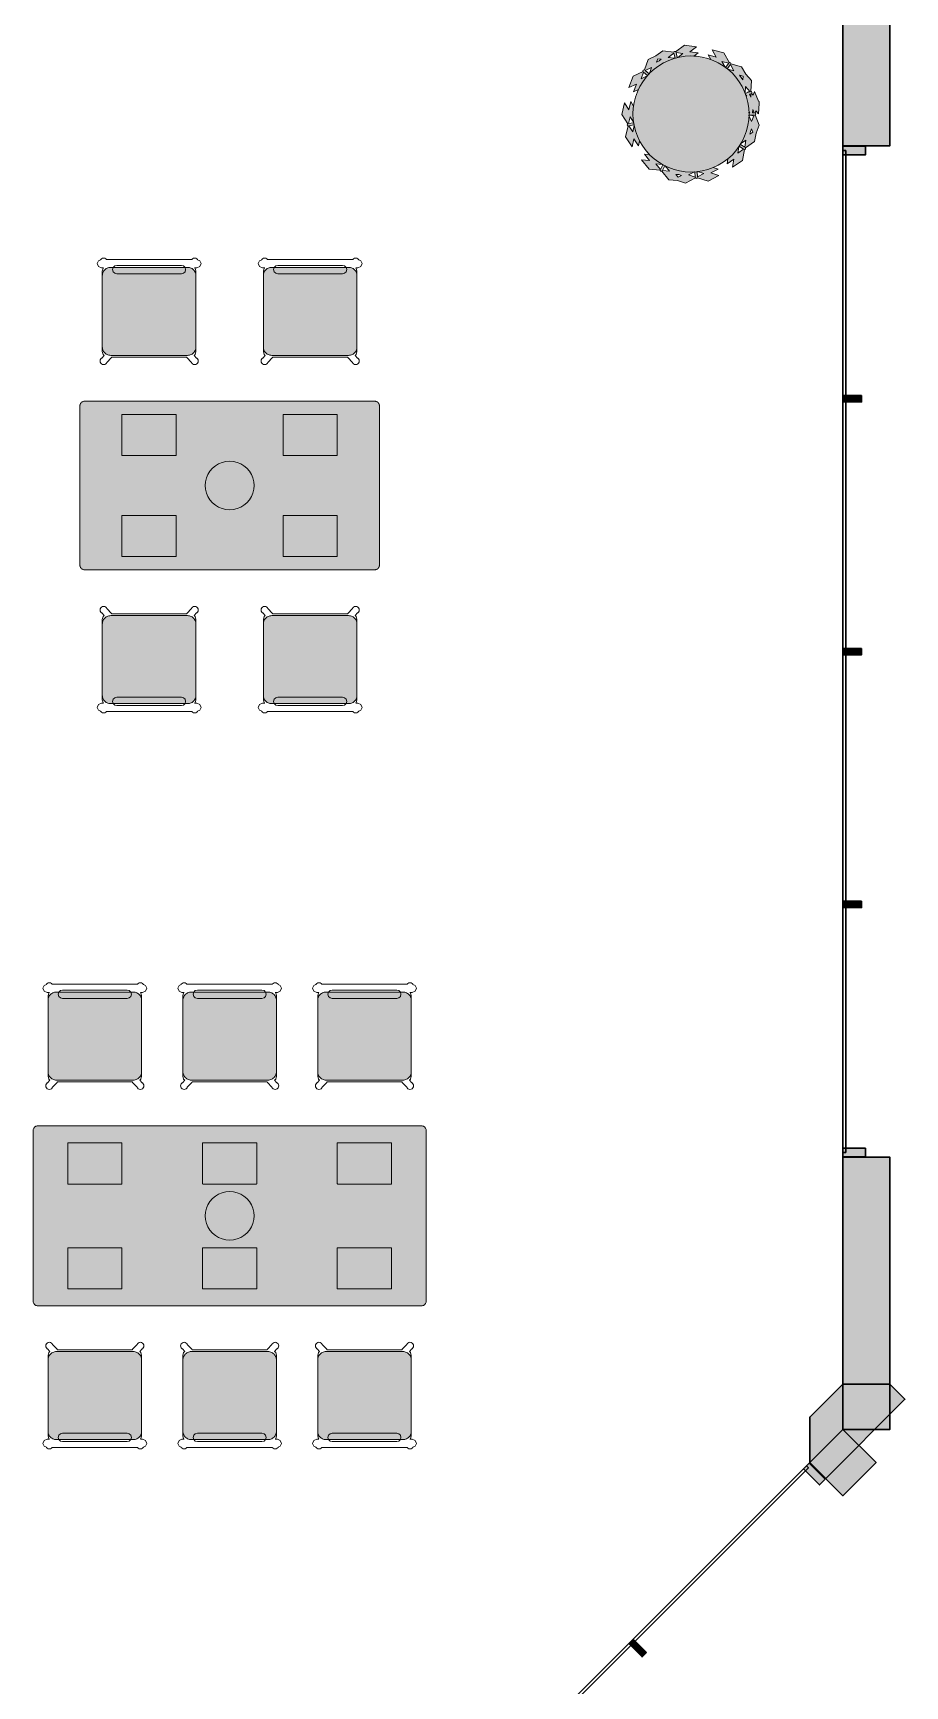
# Model space of a CAD drawing. Extents: x 2172.2 to 2210.6, y 415.3 to 458.1.
# Drawn here: x 2205.99 to 2210.64, y 427.21 to 436.03 of the extents above; entities that cross this region are included whole.
import ezdxf

# ---------------------------------------------------------------- set-up
doc = ezdxf.new("R2010")
doc.units = 0
for name, color, linetype, lineweight in [('AYAA_BR_CHAIRS', 7, 'CONTINUOUS', 18), ('AYAA_BR_COLUMNS', 8, 'CONTINUOUS', 30), ('AYAA_BR_FINE_DETAIL', 8, 'CONTINUOUS', 9), ('AYAA_BR_GLAZING', 4, 'CONTINUOUS', 13), ('AYAA_BR_PLANTS', 94, 'CONTINUOUS', 18), ('AYAA_BR_TABLES', 7, 'CONTINUOUS', 18), ('AYAA_BR_WALLS', 7, 'CONTINUOUS', 30)]:
    doc.layers.add(name, color=color, linetype=linetype, lineweight=lineweight)

# ---------------------------------------------------------------- blocks, each defined once
blk = doc.blocks.new('AYAA_BR_ARCHITECTURE')
at = {"layer": 'AYAA_BR_COLUMNS', "true_color": 0xc2b092}
blk.add_hatch(color=256, dxfattribs=at).paths.add_polyline_path([(20.134644, -5.608855), (20.134645, -5.358905), (20.31142, -5.182129), (20.561419, -5.182129), (20.642735, -5.263444), (20.21596, -5.690218)])
at = {"layer": 'AYAA_BR_WALLS', "true_color": 0xe4e1d8}
for points in [[(20.31142, 2.791096), (20.56142, 2.791096), (20.56142, 1.429485), (20.31142, 1.429485)], [(20.431419, 1.427485), (20.431419, 1.381485), (20.31142, 1.381485), (20.31142, 1.427485)], [(20.411421, 0.096485), (20.411421, 0.062485), (20.31142, 0.062485), (20.31142, 0.096485)], [(20.411421, -1.253515), (20.411421, -1.287515), (20.31142, -1.287515), (20.31142, -1.253515)], [(20.411421, -2.603515), (20.411421, -2.637515), (20.31142, -2.637515), (20.31142, -2.603515)], [(20.431419, -3.922515), (20.431419, -3.968515), (20.31142, -3.968515), (20.31142, -3.922515)], [(20.31142, -5.425056), (20.31142, -3.970515), (20.56142, -3.970515), (20.56142, -5.425056)], [(20.31142, -5.425056), (20.488197, -5.601833), (20.31142, -5.778609), (20.134644, -5.601832)], [(20.218082, -5.688099), (20.185555, -5.720626), (20.100702, -5.635774), (20.13323, -5.603247)], [(19.262781, -6.615117), (19.238739, -6.639158), (19.168028, -6.568448), (19.19207, -6.544406)]]:
    blk.add_hatch(color=256, dxfattribs=at).paths.add_polyline_path(points)
at = {"layer": 'AYAA_BR_COLUMNS', "linetype": 'CONTINUOUS', "lineweight": -2}
blk.add_lwpolyline([(20.134644, -5.608855), (20.134645, -5.358905), (20.31142, -5.182129), (20.561419, -5.182129), (20.642735, -5.263444), (20.21596, -5.690218)], close=True, dxfattribs=at)
at = {"layer": 'AYAA_BR_GLAZING', "linetype": 'CONTINUOUS', "lineweight": -2}
for points in [[(20.32642, -3.945515), (20.31142, -3.945515), (20.31142, 1.404485), (20.32642, 1.404485)], [(16.314201, -9.443487), (16.303595, -9.43288), (20.116966, -5.61951), (20.127573, -5.630117)]]:
    blk.add_lwpolyline(points, close=True, dxfattribs=at)
at = {"layer": 'AYAA_BR_WALLS', "linetype": 'CONTINUOUS', "lineweight": -2}
for points in [[(20.31142, 2.791096), (20.56142, 2.791096), (20.56142, 1.429485), (20.31142, 1.429485)], [(20.431419, 1.427485), (20.431419, 1.381485), (20.31142, 1.381485), (20.31142, 1.427485)], [(20.411421, 0.096485), (20.411421, 0.062485), (20.31142, 0.062485), (20.31142, 0.096485)], [(20.411421, -1.253515), (20.411421, -1.287515), (20.31142, -1.287515), (20.31142, -1.253515)], [(20.411421, -2.603515), (20.411421, -2.637515), (20.31142, -2.637515), (20.31142, -2.603515)], [(20.431419, -3.922515), (20.431419, -3.968515), (20.31142, -3.968515), (20.31142, -3.922515)], [(20.31142, -5.425056), (20.31142, -3.970515), (20.56142, -3.970515), (20.56142, -5.425056)], [(20.31142, -5.425056), (20.488197, -5.601833), (20.31142, -5.778609), (20.134644, -5.601832)], [(20.218082, -5.688099), (20.185555, -5.720626), (20.100702, -5.635774), (20.13323, -5.603247)], [(19.262781, -6.615117), (19.238739, -6.639158), (19.168028, -6.568448), (19.19207, -6.544406)]]:
    blk.add_lwpolyline(points, close=True, dxfattribs=at)
blk = doc.blocks.new('AYAA_BR_TABLE_SIX')
at = {"true_color": 0xefe8d6}
blk.add_hatch(color=256, dxfattribs=at).paths.add_polyline_path([(-1.049148, -0.46147), (-1.049786, -0.458263), (-1.05, -0.455), (-1.05, 0.455), (-1.049786, 0.458263), (-1.049148, 0.46147), (-1.048097, 0.464567), (-1.046651, 0.4675), (-1.044834, 0.470219), (-1.042678, 0.472678), (-1.040219, 0.474834), (-1.0375, 0.476651), (-1.034567, 0.478097), (-1.03147, 0.479148), (-1.028263, 0.479786), (-1.025, 0.48), (1.025, 0.48), (1.028263, 0.479786), (1.03147, 0.479148), (1.034567, 0.478097), (1.0375, 0.476651), (1.040219, 0.474834), (1.042678, 0.472678), (1.044834, 0.470219), (1.046651, 0.4675), (1.048097, 0.464567), (1.049148, 0.46147), (1.049786, 0.458263), (1.05, 0.455), (1.05, -0.455), (1.049786, -0.458263), (1.049148, -0.46147), (1.048097, -0.464567), (1.046651, -0.4675), (1.044834, -0.470219), (1.042678, -0.472678), (1.040219, -0.474834), (1.0375, -0.476651), (1.034567, -0.478097), (1.03147, -0.479148), (1.028263, -0.479786), (1.025, -0.48), (-1.025, -0.48), (-1.028263, -0.479786), (-1.03147, -0.479148), (-1.034567, -0.478097), (-1.0375, -0.476651), (-1.040219, -0.474834), (-1.042678, -0.472678), (-1.044834, -0.470219), (-1.046651, -0.4675), (-1.048097, -0.464567)])
at = {"color": 0, "linetype": 'CONTINUOUS', "lineweight": -2}
blk.add_lwpolyline([(-1.05, -0.455), (-1.05, 0.455), (-1.049786, 0.458263), (-1.049148, 0.46147), (-1.048097, 0.464567), (-1.046651, 0.4675), (-1.044834, 0.470219), (-1.042678, 0.472678), (-1.040219, 0.474834), (-1.0375, 0.476651), (-1.034567, 0.478097), (-1.03147, 0.479148), (-1.028263, 0.479786), (-1.025, 0.48), (1.025, 0.48), (1.028263, 0.479786), (1.03147, 0.479148), (1.034567, 0.478097), (1.0375, 0.476651), (1.040219, 0.474834), (1.042678, 0.472678), (1.044834, 0.470219), (1.046651, 0.4675), (1.048097, 0.464567), (1.049148, 0.46147), (1.049786, 0.458263), (1.05, 0.455), (1.05, -0.455), (1.049786, -0.458263), (1.049148, -0.46147), (1.048097, -0.464567), (1.046651, -0.4675), (1.044834, -0.470219), (1.042678, -0.472678), (1.040219, -0.474834), (1.0375, -0.476651), (1.034567, -0.478097), (1.03147, -0.479148), (1.028263, -0.479786), (1.025, -0.48), (-1.025, -0.48), (-1.028263, -0.479786), (-1.03147, -0.479148), (-1.034567, -0.478097), (-1.0375, -0.476651), (-1.040219, -0.474834), (-1.042678, -0.472678), (-1.044834, -0.470219), (-1.046651, -0.4675), (-1.048097, -0.464567), (-1.049148, -0.46147), (-1.049786, -0.458263)], close=True, dxfattribs=at)
at = {"layer": 'AYAA_BR_FINE_DETAIL', "linetype": 'CONTINUOUS', "lineweight": -2}
for points in [[(-0.865, 0.388), (-0.864733, 0.388999), (-0.863999, 0.389733), (-0.863, 0.39), (-0.577, 0.39), (-0.576001, 0.389733), (-0.575267, 0.388999), (-0.575, 0.388), (-0.575, 0.172), (-0.575267, 0.171001), (-0.576001, 0.170267), (-0.577, 0.17), (-0.863, 0.17), (-0.863999, 0.170267), (-0.864733, 0.171001), (-0.865, 0.172)], [(0.143999, 0.389733), (0.144733, 0.388999), (0.145, 0.388), (0.145, 0.172), (0.144733, 0.171001), (0.143999, 0.170267), (0.143, 0.17), (-0.143, 0.17), (-0.143999, 0.170267), (-0.144733, 0.171001), (-0.145, 0.172), (-0.145, 0.388), (-0.144733, 0.388999), (-0.143999, 0.389733), (-0.143, 0.39), (0.143, 0.39)], [(0.577, 0.39), (0.863, 0.39), (0.863999, 0.389733), (0.864733, 0.388999), (0.865, 0.388), (0.865, 0.172), (0.864733, 0.171001), (0.863999, 0.170267), (0.863, 0.17), (0.577, 0.17), (0.576001, 0.170267), (0.575267, 0.171001), (0.575, 0.172), (0.575, 0.388), (0.575267, 0.388999), (0.576001, 0.389733)], [(-0.123637, 0.040172), (-0.115831, 0.059019), (-0.105172, 0.076412), (-0.091924, 0.091924), (-0.076412, 0.105172), (-0.059019, 0.115831), (-0.040172, 0.123637), (-0.020336, 0.128399), (0, 0.13), (0.020336, 0.128399), (0.040172, 0.123637), (0.059019, 0.115831), (0.076412, 0.105172), (0.091924, 0.091924), (0.105172, 0.076412), (0.115831, 0.059019), (0.123637, 0.040172), (0.128399, 0.020336), (0.13, 0), (0.128399, -0.020336), (0.123637, -0.040172), (0.115831, -0.059019), (0.105172, -0.076412), (0.091924, -0.091924), (0.076412, -0.105172), (0.059019, -0.115831), (0.040172, -0.123637), (0.020336, -0.128399), (0, -0.13), (-0.020336, -0.128399), (-0.040172, -0.123637), (-0.059019, -0.115831), (-0.076412, -0.105172), (-0.091924, -0.091924), (-0.105172, -0.076412), (-0.115831, -0.059019), (-0.123637, -0.040172), (-0.128399, -0.020336), (-0.13, 0), (-0.128399, 0.020336)], [(-0.576001, -0.170267), (-0.575267, -0.171001), (-0.575, -0.172), (-0.575, -0.388), (-0.575267, -0.388999), (-0.576001, -0.389733), (-0.577, -0.39), (-0.863, -0.39), (-0.863999, -0.389733), (-0.864733, -0.388999), (-0.865, -0.388), (-0.865, -0.172), (-0.864733, -0.171001), (-0.863999, -0.170267), (-0.863, -0.17), (-0.577, -0.17)], [(-0.143, -0.17), (0.143, -0.17), (0.143999, -0.170267), (0.144733, -0.171001), (0.145, -0.172), (0.145, -0.388), (0.144733, -0.388999), (0.143999, -0.389733), (0.143, -0.39), (-0.143, -0.39), (-0.143999, -0.389733), (-0.144733, -0.388999), (-0.145, -0.388), (-0.145, -0.172), (-0.144733, -0.171001), (-0.143999, -0.170267)], [(0.576001, -0.170267), (0.577, -0.17), (0.863, -0.17), (0.863999, -0.170267), (0.864733, -0.171001), (0.865, -0.172), (0.865, -0.388), (0.864733, -0.388999), (0.863999, -0.389733), (0.863, -0.39), (0.577, -0.39), (0.576001, -0.389733), (0.575267, -0.388999), (0.575, -0.388), (0.575, -0.172), (0.575267, -0.171001)]]:
    blk.add_lwpolyline(points, close=True, dxfattribs=at)
blk = doc.blocks.new('AYAA_BR_CHAIR_OLIVE')
at = {"true_color": 0xd7dec3}
blk.add_hatch(color=256, dxfattribs=at).paths.add_polyline_path([(-0.247475, -0.204863), (-0.248872, -0.200013), (-0.249717, -0.195038), (-0.25, -0.19), (-0.25, 0.19), (-0.249717, 0.195038), (-0.248872, 0.200013), (-0.247475, 0.204863), (-0.245544, 0.209525), (-0.243103, 0.213941), (-0.240182, 0.218057), (-0.23682, 0.22182), (-0.233057, 0.225182), (-0.228941, 0.228103), (-0.224525, 0.230544), (-0.219863, 0.232475), (-0.215013, 0.233872), (-0.210038, 0.234717), (-0.205, 0.235), (0.205, 0.235), (0.210038, 0.234717), (0.215013, 0.233872), (0.219863, 0.232475), (0.224525, 0.230544), (0.228941, 0.228103), (0.233057, 0.225182), (0.23682, 0.22182), (0.240182, 0.218057), (0.243103, 0.213941), (0.245544, 0.209525), (0.247475, 0.204863), (0.248872, 0.200013), (0.249717, 0.195038), (0.25, 0.19), (0.25, -0.19), (0.249717, -0.195038), (0.248872, -0.200013), (0.247475, -0.204863), (0.245544, -0.209525), (0.243103, -0.213941), (0.240182, -0.218057), (0.23682, -0.22182), (0.233057, -0.225182), (0.228941, -0.228103), (0.224525, -0.230544), (0.219863, -0.232475), (0.215013, -0.233872), (0.210038, -0.234717), (0.205, -0.235), (-0.205, -0.235), (-0.210038, -0.234717), (-0.215013, -0.233872), (-0.219863, -0.232475), (-0.224525, -0.230544), (-0.228941, -0.228103), (-0.233057, -0.225182), (-0.23682, -0.22182), (-0.240182, -0.218057), (-0.243103, -0.213941), (-0.245544, -0.209525)])
at = {"color": 0, "linetype": 'CONTINUOUS', "lineweight": -2}
for points in [[(-0.255, -0.233), (-0.242972, -0.233), (-0.245992, -0.22998), (-0.25, -0.215), (-0.25, 0.215), (-0.245992, 0.22998), (-0.240149, 0.235823), (-0.252556, 0.249383), (-0.254118, 0.250179), (-0.258321, 0.254382), (-0.26102, 0.259679), (-0.26195, 0.26555), (-0.26102, 0.271421), (-0.258321, 0.276718), (-0.254118, 0.280921), (-0.248821, 0.28362), (-0.24295, 0.28455), (-0.237079, 0.28362), (-0.231782, 0.280921), (-0.227579, 0.276718), (-0.22608, 0.273776), (-0.20172, 0.24715), (-0.200943, 0.245), (0.200943, 0.245), (0.20172, 0.24715), (0.22608, 0.273776), (0.227579, 0.276718), (0.231782, 0.280921), (0.237079, 0.28362), (0.24295, 0.28455), (0.248821, 0.28362), (0.254118, 0.280921), (0.258321, 0.276718), (0.26102, 0.271421), (0.26195, 0.26555), (0.26102, 0.259679), (0.258321, 0.254382), (0.254118, 0.250179), (0.252556, 0.249383), (0.240149, 0.235823), (0.245992, 0.22998), (0.25, 0.215), (0.25, -0.215), (0.245992, -0.22998), (0.242972, -0.233), (0.255, -0.233), (0.270556, -0.239444), (0.277, -0.255), (0.270556, -0.270556), (0.259027, -0.275332), (0.258321, -0.276718), (0.254118, -0.280921), (0.248821, -0.28362), (0.24295, -0.28455), (0.237079, -0.28362), (0.231782, -0.280921), (0.227861, -0.277), (-0.227861, -0.277), (-0.231782, -0.280921), (-0.237079, -0.28362), (-0.24295, -0.28455), (-0.248821, -0.28362), (-0.254118, -0.280921), (-0.258321, -0.276718), (-0.259027, -0.275332), (-0.270556, -0.270556), (-0.277, -0.255), (-0.270556, -0.239444)], [(-0.247475, -0.204863), (-0.248872, -0.200013), (-0.249717, -0.195038), (-0.25, -0.19), (-0.25, 0.19), (-0.249717, 0.195038), (-0.248872, 0.200013), (-0.247475, 0.204863), (-0.245544, 0.209525), (-0.243103, 0.213941), (-0.240182, 0.218057), (-0.23682, 0.22182), (-0.233057, 0.225182), (-0.228941, 0.228103), (-0.224525, 0.230544), (-0.219863, 0.232475), (-0.215013, 0.233872), (-0.210038, 0.234717), (-0.205, 0.235), (0.205, 0.235), (0.210038, 0.234717), (0.215013, 0.233872), (0.219863, 0.232475), (0.224525, 0.230544), (0.228941, 0.228103), (0.233057, 0.225182), (0.23682, 0.22182), (0.240182, 0.218057), (0.243103, 0.213941), (0.245544, 0.209525), (0.247475, 0.204863), (0.248872, 0.200013), (0.249717, 0.195038), (0.25, 0.19), (0.25, -0.19), (0.249717, -0.195038), (0.248872, -0.200013), (0.247475, -0.204863), (0.245544, -0.209525), (0.243103, -0.213941), (0.240182, -0.218057), (0.23682, -0.22182), (0.233057, -0.225182), (0.228941, -0.228103), (0.224525, -0.230544), (0.219863, -0.232475), (0.215013, -0.233872), (0.210038, -0.234717), (0.205, -0.235), (-0.205, -0.235), (-0.210038, -0.234717), (-0.215013, -0.233872), (-0.219863, -0.232475), (-0.224525, -0.230544), (-0.228941, -0.228103), (-0.233057, -0.225182), (-0.23682, -0.22182), (-0.240182, -0.218057), (-0.243103, -0.213941), (-0.245544, -0.209525)], [(-0.183735, -0.203506), (-0.1725, -0.2005), (0.1725, -0.2005), (0.183735, -0.203506), (0.191994, -0.211765), (0.195, -0.223), (0.191994, -0.234235), (0.183735, -0.242494), (0.1725, -0.2455), (-0.1725, -0.2455), (-0.183735, -0.242494), (-0.191994, -0.234235), (-0.195, -0.223), (-0.191994, -0.211765)]]:
    blk.add_lwpolyline(points, close=True, dxfattribs=at)
blk = doc.blocks.new('AYAA_BR_TABLE_FOUR_RECT')
at = {"true_color": 0xefe8d6}
blk.add_hatch(color=256, dxfattribs=at).paths.add_polyline_path([(-0.794834, -0.440219), (-0.796651, -0.4375), (-0.798097, -0.434567), (-0.799148, -0.43147), (-0.799786, -0.428263), (-0.8, -0.425), (-0.8, 0.425), (-0.799786, 0.428263), (-0.799148, 0.43147), (-0.798097, 0.434567), (-0.796651, 0.4375), (-0.794834, 0.440219), (-0.792678, 0.442678), (-0.790219, 0.444834), (-0.7875, 0.446651), (-0.784567, 0.448097), (-0.78147, 0.449148), (-0.778263, 0.449786), (-0.775, 0.45), (0.775, 0.45), (0.778263, 0.449786), (0.78147, 0.449148), (0.784567, 0.448097), (0.7875, 0.446651), (0.790219, 0.444834), (0.792678, 0.442678), (0.794834, 0.440219), (0.796651, 0.4375), (0.798097, 0.434567), (0.799148, 0.43147), (0.799786, 0.428263), (0.8, 0.425), (0.8, -0.425), (0.799786, -0.428263), (0.799148, -0.43147), (0.798097, -0.434567), (0.796651, -0.4375), (0.794834, -0.440219), (0.792678, -0.442678), (0.790219, -0.444834), (0.7875, -0.446651), (0.784567, -0.448097), (0.78147, -0.449148), (0.778263, -0.449786), (0.775, -0.45), (-0.775, -0.45), (-0.778263, -0.449786), (-0.78147, -0.449148), (-0.784567, -0.448097), (-0.7875, -0.446651), (-0.790219, -0.444834), (-0.792678, -0.442678)])
at = {"color": 0, "linetype": 'CONTINUOUS', "lineweight": -2}
blk.add_lwpolyline([(-0.8, -0.425), (-0.8, 0.425), (-0.799786, 0.428263), (-0.799148, 0.43147), (-0.798097, 0.434567), (-0.796651, 0.4375), (-0.794834, 0.440219), (-0.792678, 0.442678), (-0.790219, 0.444834), (-0.7875, 0.446651), (-0.784567, 0.448097), (-0.78147, 0.449148), (-0.778263, 0.449786), (-0.775, 0.45), (0.775, 0.45), (0.778263, 0.449786), (0.78147, 0.449148), (0.784567, 0.448097), (0.7875, 0.446651), (0.790219, 0.444834), (0.792678, 0.442678), (0.794834, 0.440219), (0.796651, 0.4375), (0.798097, 0.434567), (0.799148, 0.43147), (0.799786, 0.428263), (0.8, 0.425), (0.8, -0.425), (0.799786, -0.428263), (0.799148, -0.43147), (0.798097, -0.434567), (0.796651, -0.4375), (0.794834, -0.440219), (0.792678, -0.442678), (0.790219, -0.444834), (0.7875, -0.446651), (0.784567, -0.448097), (0.78147, -0.449148), (0.778263, -0.449786), (0.775, -0.45), (-0.775, -0.45), (-0.778263, -0.449786), (-0.78147, -0.449148), (-0.784567, -0.448097), (-0.7875, -0.446651), (-0.790219, -0.444834), (-0.792678, -0.442678), (-0.794834, -0.440219), (-0.796651, -0.4375), (-0.798097, -0.434567), (-0.799148, -0.43147), (-0.799786, -0.428263)], close=True, dxfattribs=at)
at = {"layer": 'AYAA_BR_FINE_DETAIL', "linetype": 'CONTINUOUS', "lineweight": -2}
for points in [[(-0.575, 0.378), (-0.574733, 0.378999), (-0.573999, 0.379733), (-0.573, 0.38), (-0.287, 0.38), (-0.286001, 0.379733), (-0.285267, 0.378999), (-0.285, 0.378), (-0.285, 0.162), (-0.285267, 0.161001), (-0.286001, 0.160267), (-0.287, 0.16), (-0.573, 0.16), (-0.573999, 0.160267), (-0.574733, 0.161001), (-0.575, 0.162)], [(0.285267, 0.378999), (0.286001, 0.379733), (0.287, 0.38), (0.573, 0.38), (0.573999, 0.379733), (0.574733, 0.378999), (0.575, 0.378), (0.575, 0.162), (0.574733, 0.161001), (0.573999, 0.160267), (0.573, 0.16), (0.287, 0.16), (0.286001, 0.160267), (0.285267, 0.161001), (0.285, 0.162), (0.285, 0.378)], [(-0.123637, 0.040172), (-0.115831, 0.059019), (-0.105172, 0.076412), (-0.091924, 0.091924), (-0.076412, 0.105172), (-0.059019, 0.115831), (-0.040172, 0.123637), (-0.020336, 0.128399), (0, 0.13), (0.020336, 0.128399), (0.040172, 0.123637), (0.059019, 0.115831), (0.076412, 0.105172), (0.091924, 0.091924), (0.105172, 0.076412), (0.115831, 0.059019), (0.123637, 0.040172), (0.128399, 0.020336), (0.13, 0), (0.128399, -0.020336), (0.123637, -0.040172), (0.115831, -0.059019), (0.105172, -0.076412), (0.091924, -0.091924), (0.076412, -0.105172), (0.059019, -0.115831), (0.040172, -0.123637), (0.020336, -0.128399), (0, -0.13), (-0.020336, -0.128399), (-0.040172, -0.123637), (-0.059019, -0.115831), (-0.076412, -0.105172), (-0.091924, -0.091924), (-0.105172, -0.076412), (-0.115831, -0.059019), (-0.123637, -0.040172), (-0.128399, -0.020336), (-0.13, 0), (-0.128399, 0.020336)], [(-0.573, -0.16), (-0.287, -0.16), (-0.286001, -0.160267), (-0.285267, -0.161001), (-0.285, -0.162), (-0.285, -0.378), (-0.285267, -0.378999), (-0.286001, -0.379733), (-0.287, -0.38), (-0.573, -0.38), (-0.573999, -0.379733), (-0.574733, -0.378999), (-0.575, -0.378), (-0.575, -0.162), (-0.574733, -0.161001), (-0.573999, -0.160267)], [(0.287, -0.16), (0.573, -0.16), (0.573999, -0.160267), (0.574733, -0.161001), (0.575, -0.162), (0.575, -0.378), (0.574733, -0.378999), (0.573999, -0.379733), (0.573, -0.38), (0.287, -0.38), (0.286001, -0.379733), (0.285267, -0.378999), (0.285, -0.378), (0.285, -0.162), (0.285267, -0.161001), (0.286001, -0.160267)]]:
    blk.add_lwpolyline(points, close=True, dxfattribs=at)
blk = doc.blocks.new('AYAA_BR_PLANTER')
at = {"true_color": 0xccdab5}
h = blk.add_hatch(color=256, dxfattribs=at)
h.paths.add_polyline_path([(-0.314582, -0.176177), (-0.34944, -0.121314), (-0.336246, -0.063287), (-0.338237, -0.062792), (-0.340588, -0.058893), (-0.339683, -0.054431), (-0.337973, -0.053296), (-0.369886, -0.003068), (-0.355475, 0.060314), (-0.331772, 0.023007), (-0.321972, 0.066107), (-0.30676, 0.042164), (-0.304043, 0.060478), (-0.296652, 0.089988), (-0.286403, 0.118632), (-0.280823, 0.13043), (-0.30658, 0.118511), (-0.291515, 0.160064), (-0.331628, 0.141502), (-0.309474, 0.20261), (-0.255468, 0.227602), (-0.256292, 0.22948), (-0.254641, 0.233723), (-0.250554, 0.235732), (-0.248612, 0.235071), (-0.22833, 0.291016), (-0.18698, 0.310151), (-0.150749, 0.337787), (-0.091788, 0.329601), (-0.091462, 0.331547), (-0.087769, 0.334189), (-0.083255, 0.333702), (-0.082014, 0.332167), (-0.034685, 0.368269), (0.029698, 0.35933), (-0.005446, 0.332524), (0.038334, 0.326445), (0.015759, 0.309226), (0.030385, 0.308507), (0.060478, 0.304043), (0.089988, 0.296652), (0.105943, 0.290943), (0.091863, 0.31559), (0.134551, 0.304134), (0.112627, 0.342513), (0.175406, 0.325665), (0.204933, 0.273978), (0.206673, 0.274908), (0.21102, 0.273598), (0.213392, 0.269726), (0.212934, 0.267806), (0.270427, 0.252378), (0.293029, 0.212813), (0.32366, 0.17908), (0.320546, 0.119665), (0.322646, 0.119524), (0.325649, 0.11609), (0.325495, 0.111531), (0.323958, 0.110094), (0.332125, 0.1011), (0.34, 0.12), (0.361231, 0.069046), (0.363954, 0.066047), (0.363789, 0.062905), (0.365, 0.06), (0.363441, 0.056259), (0.360553, 0.001136), (0.346789, 0.016294), (0.342105, 0.005053), (0.343905, 0.004243), (0.345522, 0), (0.343905, -0.004243), (0.342105, -0.005053), (0.365, -0.06), (0.347475, -0.102059), (0.339471, -0.146917), (0.290523, -0.180738), (0.291693, -0.182487), (0.290809, -0.186962), (0.287104, -0.189624), (0.285028, -0.189285), (0.274576, -0.247856), (0.2211, -0.284806), (0.228864, -0.241294), (0.192501, -0.26642), (0.1974, -0.238964), (0.196662, -0.239633), (0.172227, -0.257756), (0.146133, -0.273396), (0.119186, -0.286141), (0.145726, -0.294619), (0.106529, -0.315045), (0.148633, -0.328494), (0.09099, -0.358533), (0.034315, -0.34043), (0.033645, -0.342424), (0.029562, -0.344457), (0.025191, -0.34315), (0.024191, -0.341299), (-0.02857, -0.368794), (-0.071975, -0.354929), (-0.117352, -0.35079), (-0.155242, -0.304904), (-0.15685, -0.306178), (-0.161374, -0.305659), (-0.164354, -0.302216), (-0.164209, -0.30017), (-0.223471, -0.294764), (-0.264858, -0.244643), (-0.220841, -0.248658), (-0.248984, -0.214576), (-0.22109, -0.217121), (-0.239633, -0.196662), (-0.257756, -0.172227), (-0.273396, -0.146133), (-0.274861, -0.143036), (-0.281079, -0.170384), (-0.304783, -0.133077)])
h.paths.add_polyline_path([(0.32938, 0.006), (0.3375, 0.006), (0.330287, 0.023311)], flags=0)
h.paths.add_polyline_path([(0.32464, -0.006), (0.309705, -0.006), (0.309578, -0.008587), (0.323, -0.0408), (0.3375, -0.006), (0.328751, -0.006), (0.328527, -0.010281)], flags=0)
h.paths.add_polyline_path([(0.33044, -0.097057), (0.323, -0.0792), (0.317182, -0.093164), (0.314525, -0.108055)], flags=0)
h.paths.add_polyline_path([(0.319918, 0.107677), (0.31227, 0.104951), (0.318937, 0.088952)], flags=0)
h.paths.add_polyline_path([(0.307649, 0.116043), (0.315889, 0.11898), (0.290546, 0.146891), (0.288725, 0.112142), (0.289628, 0.109619), (0.303776, 0.114662), (0.306, 0.12)], flags=0)
h.paths.add_polyline_path([(0.309578, 0.008587), (0.309705, 0.006), (0.313744, 0.006), (0.310149, 0.009959)], flags=0)
h.paths.add_polyline_path([(0.295485, 0.094765), (0.297542, 0.099701), (0.293671, 0.098321), (0.29459, 0.095751)], flags=0)
h.paths.add_polyline_path([(0.264914, -0.160285), (0.263661, -0.162376), (0.287137, -0.177468), (0.293759, -0.140353)], flags=0)
h.paths.add_polyline_path([(0.249631, -0.208993), (0.280647, -0.187562), (0.257445, -0.172646), (0.255695, -0.175005)], flags=0)
h.paths.add_polyline_path([(0.267482, 0.194261), (0.277651, 0.183062), (0.278664, 0.20238), (0.259979, 0.207395)], flags=0)
h.paths.add_polyline_path([(0.229573, 0.230846), (0.210872, 0.263581), (0.193952, 0.241643), (0.196566, 0.239704)], flags=0)
h.paths.add_polyline_path([(0.18234, 0.250255), (0.184312, 0.248793), (0.20137, 0.27091), (0.164959, 0.280681)], flags=0)
h.paths.add_polyline_path([(0.06827, -0.318328), (0.035259, -0.307784), (0.032472, -0.308197), (0.034836, -0.335751)], flags=0)
h.paths.add_polyline_path([(-0.013033, -0.325306), (0.02288, -0.336777), (0.020496, -0.308993), (0.018039, -0.309114)], flags=0)
h.paths.add_polyline_path([(-0.072835, 0.300948), (-0.070392, 0.30156), (-0.042586, 0.322769), (-0.079928, 0.327954)], flags=0)
h.paths.add_polyline_path([(-0.0657, -0.323987), (-0.080764, -0.322613), (-0.068447, -0.33753), (-0.051291, -0.328589)], flags=0)
h.paths.add_polyline_path([(-0.091535, 0.324905), (-0.12151, 0.302042), (-0.087386, 0.297304), (-0.084477, 0.298032)], flags=0)
h.paths.add_polyline_path([(-0.139269, -0.276642), (-0.152266, -0.301259), (-0.114722, -0.304684), (-0.136985, -0.277723)], flags=0)
h.paths.add_polyline_path([(-0.152218, -0.269749), (-0.186882, -0.266587), (-0.162878, -0.295657), (-0.149925, -0.271123)], flags=0)
h.paths.add_polyline_path([(-0.170679, 0.283112), (-0.15865, 0.292287), (-0.177811, 0.294948), (-0.184405, 0.276761)], flags=0)
h.paths.add_polyline_path([(-0.244585, 0.232638), (-0.224083, 0.213819), (-0.222168, 0.215932), (-0.210371, 0.24847)], flags=0)
h.paths.add_polyline_path([(-0.232141, 0.204928), (-0.252699, 0.223798), (-0.265549, 0.188355), (-0.23388, 0.20301)], flags=0)
h.paths.add_polyline_path([(-0.303717, -0.061779), (-0.304043, -0.060478), (-0.304306, -0.058708), (-0.331542, -0.063418), (-0.311325, -0.095238)], flags=0)
h.paths.add_polyline_path([(-0.306067, -0.046834), (-0.306424, -0.044428), (-0.325228, -0.014831), (-0.333587, -0.051593)], flags=0)
at = {"color": 0, "linetype": 'CONTINUOUS', "lineweight": -2}
for points in [[(-0.314582, -0.176177), (-0.34944, -0.121314), (-0.336246, -0.063287), (-0.338237, -0.062792), (-0.340588, -0.058893), (-0.339683, -0.054431), (-0.337973, -0.053296), (-0.369886, -0.003068), (-0.355475, 0.060314), (-0.331772, 0.023007), (-0.321972, 0.066107), (-0.30676, 0.042164), (-0.304043, 0.060478), (-0.296652, 0.089988), (-0.286403, 0.118632), (-0.280823, 0.13043), (-0.30658, 0.118511), (-0.291515, 0.160064), (-0.331628, 0.141502), (-0.309474, 0.20261), (-0.255468, 0.227602), (-0.256292, 0.22948), (-0.254641, 0.233723), (-0.250554, 0.235732), (-0.248612, 0.235071), (-0.22833, 0.291016), (-0.18698, 0.310151), (-0.150749, 0.337787), (-0.091788, 0.329601), (-0.091462, 0.331547), (-0.087769, 0.334189), (-0.083255, 0.333702), (-0.082014, 0.332167), (-0.034685, 0.368269), (0.029698, 0.35933), (-0.005446, 0.332524), (0.038334, 0.326445), (0.015759, 0.309226), (0.030385, 0.308507), (0.060478, 0.304043), (0.089988, 0.296652), (0.105943, 0.290943), (0.091863, 0.31559), (0.134551, 0.304134), (0.112627, 0.342513), (0.175406, 0.325665), (0.204933, 0.273978), (0.206673, 0.274908), (0.21102, 0.273598), (0.213392, 0.269726), (0.212934, 0.267806), (0.270427, 0.252378), (0.293029, 0.212813), (0.32366, 0.17908), (0.320546, 0.119665), (0.322646, 0.119524), (0.325649, 0.11609), (0.325495, 0.111531), (0.323958, 0.110094), (0.332125, 0.1011), (0.34, 0.12), (0.361231, 0.069046), (0.363954, 0.066047), (0.363789, 0.062905), (0.365, 0.06), (0.363441, 0.056259), (0.360553, 0.001136), (0.346789, 0.016294), (0.342105, 0.005053), (0.343905, 0.004243), (0.345522, 0), (0.343905, -0.004243), (0.342105, -0.005053), (0.365, -0.06), (0.347475, -0.102059), (0.339471, -0.146917), (0.290523, -0.180738), (0.291693, -0.182487), (0.290809, -0.186962), (0.287104, -0.189624), (0.285028, -0.189285), (0.274576, -0.247856), (0.2211, -0.284806), (0.228864, -0.241294), (0.192501, -0.26642), (0.1974, -0.238964), (0.196662, -0.239633), (0.172227, -0.257756), (0.146133, -0.273396), (0.119186, -0.286141), (0.145726, -0.294619), (0.106529, -0.315045), (0.148633, -0.328494), (0.09099, -0.358533), (0.034315, -0.34043), (0.033645, -0.342424), (0.029562, -0.344457), (0.025191, -0.34315), (0.024191, -0.341299), (-0.02857, -0.368794), (-0.071975, -0.354929), (-0.117352, -0.35079), (-0.155242, -0.304904), (-0.15685, -0.306178), (-0.161374, -0.305659), (-0.164354, -0.302216), (-0.164209, -0.30017), (-0.223471, -0.294764), (-0.264858, -0.244643), (-0.220841, -0.248658), (-0.248984, -0.214576), (-0.22109, -0.217121), (-0.239633, -0.196662), (-0.257756, -0.172227), (-0.273396, -0.146133), (-0.274861, -0.143036), (-0.281079, -0.170384), (-0.304783, -0.133077)], [(-0.304043, 0.060478), (-0.296652, 0.089988), (-0.286403, 0.118632), (-0.273396, 0.146133), (-0.257756, 0.172227), (-0.239633, 0.196662), (-0.219203, 0.219203), (-0.196662, 0.239633), (-0.172227, 0.257756), (-0.146133, 0.273396), (-0.118632, 0.286403), (-0.089988, 0.296652), (-0.060478, 0.304043), (-0.030385, 0.308507), (0, 0.31), (0.030385, 0.308507), (0.060478, 0.304043), (0.089988, 0.296652), (0.118632, 0.286403), (0.146133, 0.273396), (0.172227, 0.257756), (0.196662, 0.239633), (0.219203, 0.219203), (0.239633, 0.196662), (0.257756, 0.172227), (0.273396, 0.146133), (0.286403, 0.118632), (0.296652, 0.089988), (0.304043, 0.060478), (0.308507, 0.030385), (0.31, 0), (0.308507, -0.030385), (0.304043, -0.060478), (0.296652, -0.089988), (0.286403, -0.118632), (0.273396, -0.146133), (0.257756, -0.172227), (0.239633, -0.196662), (0.219203, -0.219203), (0.196662, -0.239633), (0.172227, -0.257756), (0.146133, -0.273396), (0.118632, -0.286403), (0.089988, -0.296652), (0.060478, -0.304043), (0.030385, -0.308507), (0, -0.31), (-0.030385, -0.308507), (-0.060478, -0.304043), (-0.089988, -0.296652), (-0.118632, -0.286403), (-0.146133, -0.273396), (-0.172227, -0.257756), (-0.196662, -0.239633), (-0.219203, -0.219203), (-0.239633, -0.196662), (-0.257756, -0.172227), (-0.273396, -0.146133), (-0.286403, -0.118632), (-0.296652, -0.089988), (-0.304043, -0.060478), (-0.308507, -0.030385), (-0.31, 0), (-0.308507, 0.030385)], [(-0.170679, 0.283112), (-0.15865, 0.292287), (-0.177811, 0.294948), (-0.184405, 0.276761)], [(-0.091535, 0.324905), (-0.12151, 0.302042), (-0.087386, 0.297304), (-0.084477, 0.298032)], [(-0.072835, 0.300948), (-0.070392, 0.30156), (-0.042586, 0.322769), (-0.079928, 0.327954)], [(0.18234, 0.250255), (0.184312, 0.248793), (0.20137, 0.27091), (0.164959, 0.280681)], [(-0.232141, 0.204928), (-0.252699, 0.223798), (-0.265549, 0.188355), (-0.23388, 0.20301)], [(-0.244585, 0.232638), (-0.224083, 0.213819), (-0.222168, 0.215932), (-0.210371, 0.24847)], [(0.229573, 0.230846), (0.210872, 0.263581), (0.193952, 0.241643), (0.196566, 0.239704)], [(0.267482, 0.194261), (0.277651, 0.183062), (0.278664, 0.20238), (0.259979, 0.207395)], [(0.307649, 0.116043), (0.315889, 0.11898), (0.290546, 0.146891), (0.288725, 0.112142), (0.289628, 0.109619), (0.303776, 0.114662), (0.306, 0.12)], [(0.295485, 0.094765), (0.297542, 0.099701), (0.293671, 0.098321), (0.29459, 0.095751)], [(0.319918, 0.107677), (0.31227, 0.104951), (0.318937, 0.088952)], [(0.309578, 0.008587), (0.309705, 0.006), (0.313744, 0.006), (0.310149, 0.009959)], [(0.32938, 0.006), (0.3375, 0.006), (0.330287, 0.023311)], [(-0.306067, -0.046834), (-0.306424, -0.044428), (-0.325228, -0.014831), (-0.333587, -0.051593)], [(-0.303717, -0.061779), (-0.304043, -0.060478), (-0.304306, -0.058708), (-0.331542, -0.063418), (-0.311325, -0.095238)], [(0.32464, -0.006), (0.309705, -0.006), (0.309578, -0.008587), (0.323, -0.0408), (0.3375, -0.006), (0.328751, -0.006), (0.328527, -0.010281)], [(0.33044, -0.097057), (0.323, -0.0792), (0.317182, -0.093164), (0.314525, -0.108055)], [(0.249631, -0.208993), (0.280647, -0.187562), (0.257445, -0.172646), (0.255695, -0.175005)], [(0.264914, -0.160285), (0.263661, -0.162376), (0.287137, -0.177468), (0.293759, -0.140353)], [(-0.152218, -0.269749), (-0.186882, -0.266587), (-0.162878, -0.295657), (-0.149925, -0.271123)], [(-0.139269, -0.276642), (-0.152266, -0.301259), (-0.114722, -0.304684), (-0.136985, -0.277723)], [(-0.0657, -0.323987), (-0.080764, -0.322613), (-0.068447, -0.33753), (-0.051291, -0.328589)], [(-0.013033, -0.325306), (0.02288, -0.336777), (0.020496, -0.308993), (0.018039, -0.309114)], [(0.06827, -0.318328), (0.035259, -0.307784), (0.032472, -0.308197), (0.034836, -0.335751)]]:
    blk.add_lwpolyline(points, close=True, dxfattribs=at)

msp = doc.modelspace()

# ---------------------------------------------------------------- block references
at = {"layer": 'AYAA_BR_CHAIRS', "linetype": 'CONTINUOUS', "rotation": -179.99999499104388}
for p in [(2206.6064, 434.5461), (2207.4664, 434.5461), (2206.3164, 430.6761), (2207.0364, 430.6761), (2207.7564, 430.6761)]:
    msp.add_blockref('AYAA_BR_CHAIR_OLIVE', p, dxfattribs=at)
at = {"layer": 'AYAA_BR_CHAIRS', "linetype": 'CONTINUOUS'}
for p in [(2206.6064, 432.6861), (2207.4664, 432.6861), (2206.3164, 428.7561), (2207.0364, 428.7561), (2207.7564, 428.7561)]:
    msp.add_blockref('AYAA_BR_CHAIR_OLIVE', p, dxfattribs=at)
at = {"layer": 'AYAA_BR_PLANTS', "linetype": 'CONTINUOUS'}
msp.add_blockref('AYAA_BR_PLANTER', (2209.5, 435.6), dxfattribs=at)
at = {"layer": 'AYAA_BR_TABLES', "linetype": 'CONTINUOUS'}
for name, p in [('AYAA_BR_TABLE_FOUR_RECT', (2207.0364, 433.6161)), ('AYAA_BR_TABLE_SIX', (2207.0364, 429.7161))]:
    msp.add_blockref(name, p, dxfattribs=at)
at = {"layer": 'AYAA_BR_WALLS'}
msp.add_blockref('AYAA_BR_ARCHITECTURE', (2190, 434), dxfattribs=at)

doc.saveas('drawing.dxf')
